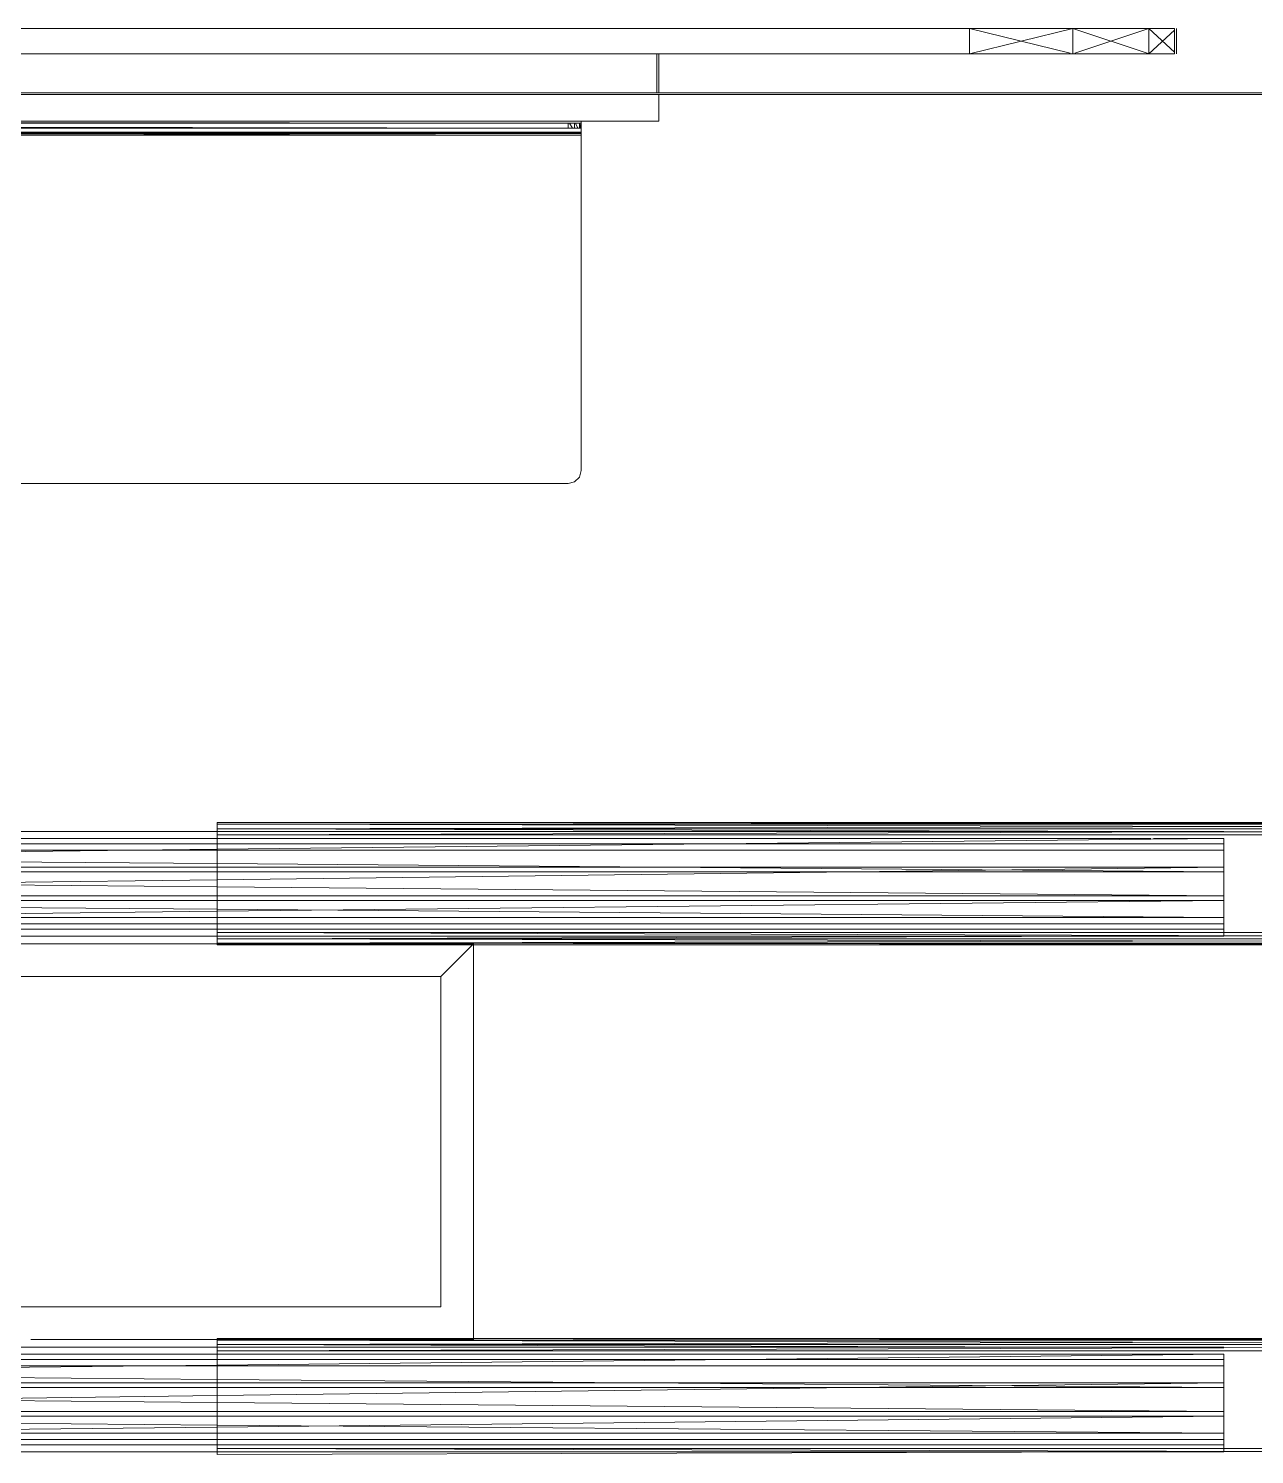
# Model space of a CAD drawing. Header units: inches. Extents: x 0 to 1536, y 72 to 1354.
# Drawn here: x 800.34 to 812.18, y 151.16 to 164.93 of the extents above; entities that cross this region are included whole.
import ezdxf

# ---------------------------------------------------------------- set-up
doc = ezdxf.new("R2010")
doc.units = ezdxf.units.IN
doc.header["$MEASUREMENT"] = 0
doc.layers.add('G-IMPT', color=8, linetype='Continuous', lineweight=9)
doc.layers.add('I-FURN-PNLS', color=30, linetype='Continuous', lineweight=9)

# ---------------------------------------------------------------- blocks, each defined once
blk = doc.blocks.new('WORKSTATION_1 - NCARB Leverage OPT A_dwg_3_YSYS92454-V41-Level XX  POWER _ SIGNAL')
at = {"layer": 'G-IMPT'}
for p, q in [((3.035, 4.963), (-3.035, 4.963)), ((3.035, 5.032), (3.035, 5.048)), ((3.035, 5.048), (23.232, 5.048)), ((3.035, 5.032), (3.035, 5.048)), ((3.035, 5.048), (23.232, 5.048)), ((3.035, 5.032), (23.232, 5.048)), ((3.035, 5.048), (23.232, 5.032)), ((3.035, 5.032), (3.035, 4.989)), ((3.035, 4.989), (3.035, 5.032)), ((3.035, 5.032), (23.232, 5.032)), ((3.035, 4.989), (23.232, 5.032)), ((3.035, 5.032), (23.232, 4.989)), ((3.035, 5.032), (23.232, 5.032)), ((3.035, 4.93), (3.035, 4.989)), ((3.035, 4.989), (23.232, 4.989)), ((3.035, 4.989), (23.232, 4.989)), ((3.035, 4.989), (23.232, 4.93)), ((12.76, 4.963), (3.035, 4.963)), ((3.035, 4.93), (12.76, 4.958)), ((12.76, 4.958), (23.232, 4.989)), ((3.035, 4.895), (-3.035, 4.895)), ((3.035, 4.844), (-3.035, 4.844)), ((3.035, 3.985), (3.035, 4.93)), ((3.035, 4.93), (12.76, 4.93)), ((3.035, 4.895), (3.035, 4.844)), ((12.055, 4.895), (3.035, 4.895)), ((3.035, 4.79), (12.055, 4.888)), ((12.76, 4.844), (3.035, 4.844)), ((12.062, 4.888), (12.76, 4.895)), ((12.76, 4.895), (12.079, 4.895)), ((12.76, 4.93), (23.232, 4.93)), ((12.76, 4.895), (12.76, 4.844)), ((12.76, 4.617), (12.76, 4.895)), ((12.76, 4.782), (12.76, 4.844)), ((-3.035, 4.724), (3.035, 4.79)), ((3.035, 4.782), (-3.035, 4.782)), ((3.035, 4.653), (-3.035, 4.702)), ((3.035, 4.782), (3.035, 4.653)), ((12.76, 4.782), (3.035, 4.782)), ((12.76, 4.782), (12.76, 4.617)), ((3.035, 4.617), (-3.035, 4.617)), ((3.035, 4.573), (-3.035, 4.573)), ((12.76, 4.573), (3.035, 4.653)), ((3.035, 4.495), (12.76, 4.617)), ((12.76, 4.617), (3.035, 4.617)), ((3.035, 4.573), (3.035, 4.341)), ((12.76, 4.573), (3.035, 4.573)), ((12.76, 4.297), (12.76, 4.617)), ((12.76, 4.573), (12.76, 4.341)), ((-3.035, 4.42), (3.035, 4.495)), ((-3.035, 4.484), (3.035, 4.429)), ((3.035, 4.429), (12.76, 4.341)), ((3.035, 4.341), (-3.035, 4.341)), ((3.035, 4.297), (-3.035, 4.297)), ((12.76, 4.341), (3.035, 4.341)), ((3.035, 4.297), (3.035, 4.212)), ((12.76, 4.297), (3.035, 4.191)), ((12.76, 4.297), (3.035, 4.297)), ((12.76, 4.297), (12.76, 4.132)), ((12.76, 4.019), (12.76, 4.297)), ((-3.035, 4.261), (3.035, 4.212)), ((3.035, 4.191), (-3.035, 4.125)), ((3.035, 4.132), (-3.035, 4.132)), ((3.035, 4.212), (12.76, 4.132)), ((3.035, 4.191), (3.035, 4.132)), ((12.76, 4.132), (3.035, 4.132)), ((12.76, 4.07), (12.76, 4.132)), ((3.035, 4.07), (-3.035, 4.07)), ((3.035, 4.019), (-3.035, 4.019)), ((3.035, 4.07), (3.035, 4.025)), ((12.76, 4.07), (3.035, 4.07)), ((12.76, 4.019), (3.035, 4.019)), ((12.76, 4.019), (12.76, 4.07)), ((12.76, 4.019), (12.76, 3.952)), ((5.512, 3.876), (-5.512, 3.876)), ((3.035, 3.952), (-3.035, 3.952)), ((-3.035, 3.876), (3.035, 3.876)), ((3.035, 3.985), (3.035, 3.926)), ((3.035, 3.985), (23.232, 3.926)), ((3.035, 3.985), (23.232, 3.985)), ((12.76, 3.952), (3.035, 3.952)), ((3.035, 3.926), (11.917, 3.952)), ((3.035, 3.926), (3.035, 3.882)), ((3.035, 3.882), (3.035, 3.926)), ((3.035, 3.926), (23.232, 3.926)), ((3.035, 3.882), (23.232, 3.926)), ((3.035, 3.926), (23.232, 3.882)), ((3.035, 3.926), (23.232, 3.926)), ((3.035, 3.867), (3.035, 3.882)), ((3.035, 3.867), (3.035, 3.882)), ((3.035, 3.882), (23.232, 3.882)), ((3.035, 3.882), (23.232, 3.882)), ((3.035, 3.882), (23.232, 3.867)), ((3.035, 3.876), (5.512, 3.876)), ((3.035, 3.867), (5.512, 3.868)), ((3.035, 3.867), (5.512, 3.867)), ((3.035, 3.867), (23.232, 3.867)), ((5.197, 3.561), (5.502, 3.867)), ((5.512, 3.868), (23.232, 3.882)), ((5.512, 3.876), (5.512, 0.057)), ((5.512, 3.867), (23.232, 3.867)), ((5.512, 0.067), (5.512, 3.867)), ((11.917, 3.952), (12.76, 3.954)), ((12.76, 3.954), (23.232, 3.985)), ((5.197, 3.561), (-5.155, 3.561)), ((5.197, 3.561), (5.197, 0.372)), ((5.197, 0.372), (-5.197, 0.372)), ((1.235, 0.057), (3.035, 0.057)), ((5.512, 0.057), (1.235, 0.057)), ((3.035, 0.051), (3.035, 0.067)), ((3.035, 0.067), (5.485, 0.067)), ((3.035, 0.051), (3.035, 0.067)), ((3.035, 0.067), (23.232, 0.067)), ((3.035, 0.067), (5.49, 0.065)), ((3.035, 0.051), (18.71, 0.063)), ((3.035, 0.057), (5.512, 0.057)), ((3.035, 0.051), (3.035, 0.007)), ((3.035, 0.007), (3.035, 0.051)), ((3.035, 0.051), (23.232, 0.051)), ((3.035, 0.007), (23.232, 0.051)), ((3.035, 0.051), (23.232, 0.007)), ((3.035, 0.051), (23.232, 0.051)), ((3.035, -0.052), (3.035, 0.007)), ((3.035, 0.007), (23.232, 0.007)), ((3.035, 0.007), (23.232, 0.007)), ((3.035, 0.007), (23.232, -0.052)), ((5.512, 0.067), (15.228, 0.067)), ((5.512, 0.065), (23.232, 0.051)), ((12.76, -0.023), (23.232, 0.007)), ((3.035, -0.018), (-3.035, -0.018)), ((3.035, -0.086), (-3.035, -0.086)), ((3.035, -0.137), (-3.035, -0.137)), ((12.76, -0.018), (3.035, -0.018)), ((3.035, -0.052), (12.76, -0.023)), ((3.035, -0.996), (3.035, -0.052)), ((3.035, -0.052), (12.76, -0.052)), ((3.035, -0.086), (3.035, -0.137)), ((3.035, -0.191), (12.76, -0.086)), ((12.76, -0.086), (3.035, -0.086)), ((12.76, -0.137), (3.035, -0.137)), ((12.76, -0.052), (23.232, -0.052)), ((12.76, -0.086), (12.76, -0.137)), ((12.76, -0.364), (12.76, -0.086)), ((12.76, -0.199), (12.76, -0.137)), ((-3.035, -0.258), (3.035, -0.191)), ((3.035, -0.199), (-3.035, -0.199)), ((3.035, -0.199), (3.035, -0.329)), ((12.76, -0.199), (3.035, -0.199)), ((12.76, -0.199), (12.76, -0.364)), ((3.035, -0.329), (-3.035, -0.279)), ((3.035, -0.364), (-3.035, -0.364)), ((3.035, -0.408), (-3.035, -0.408)), ((12.76, -0.408), (3.035, -0.329)), ((3.035, -0.486), (12.76, -0.364)), ((12.76, -0.364), (3.035, -0.364)), ((3.035, -0.408), (3.035, -0.64)), ((12.76, -0.408), (3.035, -0.408)), ((12.76, -0.684), (12.76, -0.364)), ((12.76, -0.408), (12.76, -0.64)), ((-3.035, -0.561), (3.035, -0.486)), ((-3.035, -0.497), (3.035, -0.552)), ((3.035, -0.64), (-3.035, -0.64)), ((3.035, -0.684), (-3.035, -0.684)), ((3.035, -0.552), (12.76, -0.64)), ((12.76, -0.64), (3.035, -0.64)), ((3.035, -0.684), (3.035, -0.77)), ((12.76, -0.684), (3.035, -0.79)), ((12.76, -0.684), (3.035, -0.684)), ((12.76, -0.684), (12.76, -0.849)), ((12.76, -0.962), (12.76, -0.684)), ((-3.035, -0.72), (3.035, -0.77)), ((3.035, -0.79), (-3.035, -0.856)), ((3.035, -0.77), (12.76, -0.849)), ((3.035, -0.79), (3.035, -0.849)), ((3.035, -0.849), (-3.035, -0.849)), ((3.035, -0.911), (-3.035, -0.911)), ((3.035, -0.962), (-3.035, -0.962)), ((12.76, -0.849), (3.035, -0.849)), ((3.035, -0.911), (3.035, -0.956)), ((12.76, -0.911), (3.035, -0.911)), ((12.76, -0.962), (3.035, -0.962)), ((12.76, -0.911), (12.76, -0.849)), ((12.76, -0.962), (12.76, -0.911)), ((12.76, -0.962), (12.76, -1.03)), ((3.035, -1.03), (-3.035, -1.03)), ((3.035, -0.996), (3.035, -1.056)), ((3.035, -0.996), (23.232, -1.056)), ((3.035, -0.996), (23.232, -0.996)), ((12.76, -1.03), (3.035, -1.03)), ((3.035, -1.056), (11.917, -1.03)), ((11.917, -1.03), (12.76, -1.027)), ((12.76, -1.027), (23.232, -0.996))]:
    blk.add_line(p, q, dxfattribs=at)
blk = doc.blocks.new('WORKSTATION_1 - NCARB Leverage OPT A_dwg_3_ZNDCW422041NL-7491127-Level XX  POWER _ SIGNAL')
at = {"layer": 'G-IMPT'}
for p, q in [((4033.532, 923.071), (4033.47, 923.054)), ((4033.532, 923.071), (4033.47, 923.054)), ((4033.47, 923.054), (4033.532, 923.071)), ((4033.532, 923.071), (4059.782, 923.071)), ((4059.782, 923.071), (4033.532, 923.071)), ((4033.407, 922.946), (4033.424, 923.008)), ((4033.407, 922.946), (4033.424, 923.008)), ((4033.407, 922.946), (4033.424, 923.008)), ((4033.407, 919.707), (4033.407, 922.946)), ((4033.407, 919.707), (4033.407, 922.946)), ((4033.424, 923.008), (4033.47, 923.054)), ((4033.424, 923.008), (4033.47, 923.054)), ((4033.424, 923.008), (4033.47, 923.054)), ((4033.407, 919.691), (4033.407, 919.707)), ((4033.407, 919.639), (4033.407, 919.707)), ((4059.907, 919.707), (4033.407, 919.707)), ((4059.907, 919.707), (4033.407, 919.691)), ((4059.907, 919.639), (4033.407, 919.707)), ((4033.407, 919.68), (4033.407, 919.691)), ((4059.907, 919.691), (4033.407, 919.691)), ((4059.907, 919.691), (4033.407, 919.68)), ((4033.407, 919.676), (4033.407, 919.68)), ((4059.907, 919.68), (4033.407, 919.68)), ((4059.907, 919.68), (4033.407, 919.676)), ((4033.407, 919.676), (4033.424, 919.676)), ((4059.907, 919.676), (4033.407, 919.676)), ((4033.407, 919.639), (4033.407, 919.589)), ((4033.407, 919.589), (4033.407, 919.639)), ((4033.407, 919.639), (4033.407, 919.589)), ((4059.907, 919.639), (4033.407, 919.639)), ((4059.907, 919.589), (4033.407, 919.639)), ((4033.413, 919.639), (4033.421, 919.589)), ((4033.47, 919.676), (4033.424, 919.676)), ((4033.424, 919.639), (4033.424, 919.589)), ((4033.44, 919.639), (4033.462, 919.589)), ((4033.532, 919.676), (4033.47, 919.676)), ((4033.47, 919.639), (4033.47, 919.589)), ((4033.492, 919.639), (4033.521, 919.589)), ((4059.782, 919.676), (4033.532, 919.676)), ((4033.532, 919.639), (4033.532, 919.589)), ((4032.657, 919.571), (4032.657, 919.313)), ((4033.407, 919.571), (4032.657, 919.571)), ((4033.407, 919.571), (4032.657, 919.571)), ((4032.657, 919.571), (4032.657, 919.313)), ((4033.407, 919.571), (4033.407, 919.589)), ((4059.907, 919.589), (4033.407, 919.589)), ((4059.907, 919.571), (4033.407, 919.589)), ((4059.907, 919.571), (4033.407, 919.571)), ((4059.907, 919.571), (4033.407, 919.571)), ((4033.407, 919.571), (4033.424, 919.571)), ((4059.907, 919.571), (4033.407, 919.571)), ((4033.47, 919.571), (4033.424, 919.571)), ((4033.532, 919.571), (4033.47, 919.571)), ((4059.782, 919.571), (4033.532, 919.571)), ((4032.657, 919.296), (4032.657, 918.921)), ((4032.657, 919.296), (4032.657, 918.921)), ((4027.657, 918.921), (4027.657, 918.677)), ((4027.657, 918.921), (4027.657, 918.677)), ((4027.925, 918.921), (4027.676, 918.921)), ((4027.676, 918.921), (4027.925, 918.921)), ((4027.676, 918.694), (4027.923, 918.92)), ((4027.925, 918.677), (4027.676, 918.904)), ((4028.657, 918.921), (4027.925, 918.921)), ((4027.925, 918.921), (4028.657, 918.921)), ((4027.925, 918.92), (4027.925, 918.677)), ((4027.925, 918.92), (4027.925, 918.677)), ((4027.925, 918.677), (4028.639, 918.915)), ((4028.657, 918.677), (4027.93, 918.919)), ((4029.657, 918.921), (4028.657, 918.921)), ((4028.657, 918.921), (4029.657, 918.921)), ((4028.657, 918.677), (4029.657, 918.921)), ((4028.657, 918.915), (4028.657, 918.677)), ((4028.657, 918.915), (4028.657, 918.677)), ((4029.657, 918.677), (4028.684, 918.915)), ((4029.657, 918.921), (4032.657, 918.921)), ((4029.657, 918.921), (4065.657, 918.921)), ((4029.657, 918.921), (4029.657, 918.677)), ((4029.657, 918.908), (4029.657, 918.677)), ((4032.676, 918.921), (4063.157, 918.921)), ((4032.676, 918.921), (4063.157, 918.921)), ((4032.676, 918.921), (4063.157, 918.921)), ((4027.925, 918.677), (4027.676, 918.677)), ((4027.676, 918.677), (4027.925, 918.677)), ((4028.657, 918.677), (4027.925, 918.677)), ((4027.925, 918.677), (4028.657, 918.677)), ((4029.657, 918.677), (4028.657, 918.677)), ((4028.657, 918.677), (4029.657, 918.677)), ((4029.657, 918.677), (4065.657, 918.677)), ((4029.657, 918.677), (4065.657, 918.677))]:
    blk.add_line(p, q, dxfattribs=at)
blk = doc.blocks.new('WORKSTATION_1 - Layout - Option A-V47-Level XX  POWER _ SIGNAL')
at = {"layer": 'I-FURN-PNLS'}
for p, q in [((5.06, -70.308), (59.06, -70.308)), ((5.099, -70.291), (58.856, -70.291)), ((58.856, -70.291), (5.099, -70.291)), ((56.56, -70.308), (26.061, -70.308)), ((26.061, -70.308), (26.061, -70.683)), ((21.061, -70.683), (21.061, -70.927)), ((59.061, -70.683), (21.061, -70.683)), ((26.061, -70.683), (56.56, -70.683)), ((21.061, -70.927), (59.06, -70.927))]:
    blk.add_line(p, q, dxfattribs=at)
at = {"rotation": 180}
blk.add_blockref('WORKSTATION_1 - NCARB Leverage OPT A_dwg_3_YSYS92454-V41-Level XX  POWER _ SIGNAL', (33.343, -58.211), dxfattribs=at)
blk.add_blockref('WORKSTATION_1 - NCARB Leverage OPT A_dwg_3_ZNDCW422041NL-7491127-Level XX  POWER _ SIGNAL', (-4006.616, -989.604))

msp = doc.modelspace()

# ---------------------------------------------------------------- block references
at = {"layer": 'I-FURN-PNLS', "rotation": 180}
msp.add_blockref('WORKSTATION_1 - Layout - Option A-V47-Level XX  POWER _ SIGNAL', (832.471, 94), dxfattribs=at)

doc.saveas('drawing.dxf')
